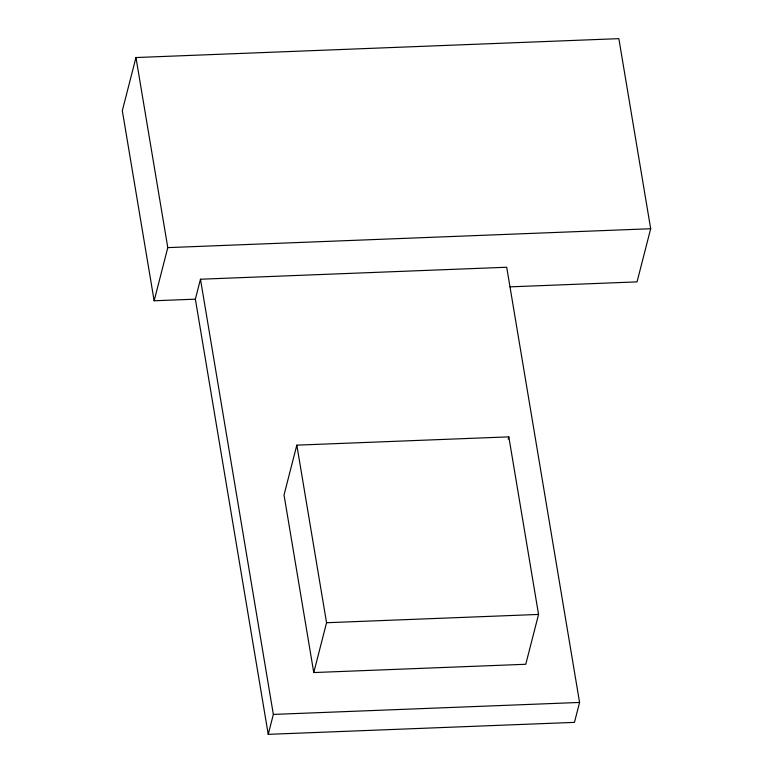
<?xml version="1.0" encoding="UTF-8"?>
<svg xmlns="http://www.w3.org/2000/svg" width="773" height="773" viewBox="0 0 773 773"><rect width="100%" height="100%" fill="white"/><g stroke="black" fill="none" stroke-linecap="round" stroke-linejoin="round"><path stroke-width="1.16" d="M509.987 286.851L637.039 281.884L650.682 228.731L618.854 38.65L135.961 57.54L122.318 110.684L154.146 300.774L195.366 299.161L200.478 279.227L506.711 267.245L579.576 702.444L574.455 722.369L268.231 734.35L195.366 299.161M154.146 300.774L167.789 247.621L135.961 57.54M296.822 445.151L284.029 494.981L313.761 672.558L525.766 664.268L538.559 614.438L508.827 436.861L296.822 445.151L326.554 622.729L313.761 672.558M268.231 734.35L273.352 714.416L200.478 279.227M508.228 439.18L508.827 436.861M167.789 247.621L650.682 228.731M326.554 622.729L538.559 614.438M273.352 714.416L579.576 702.444"/></g></svg>
